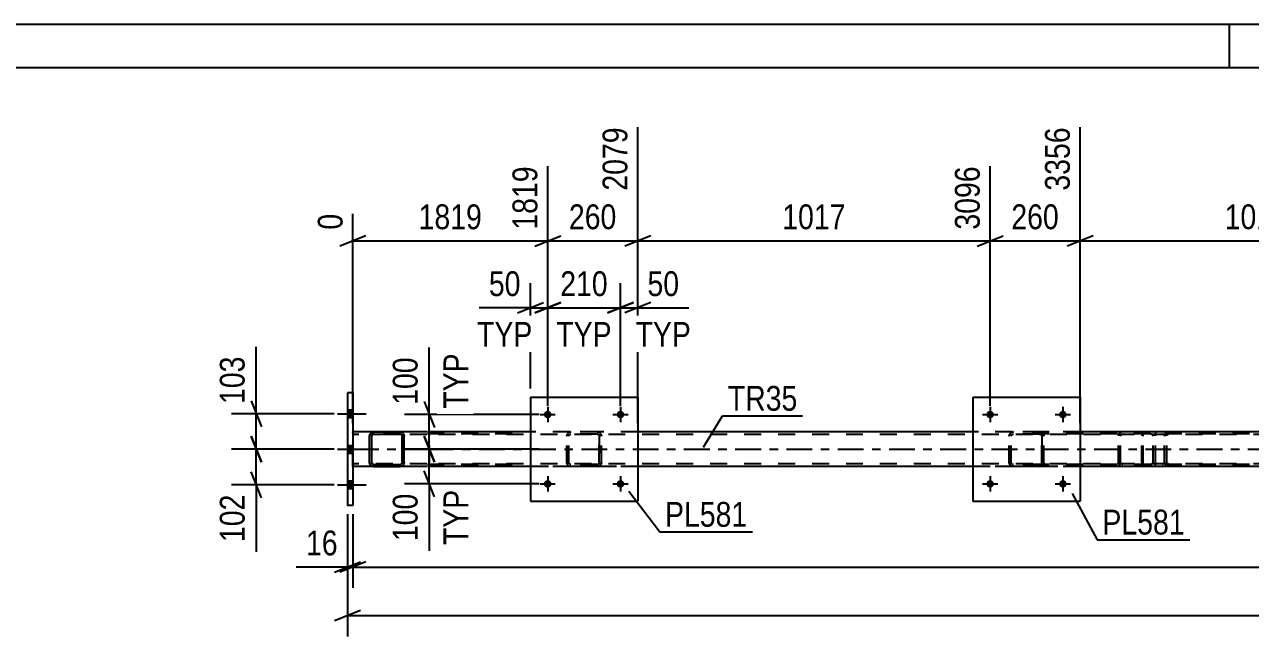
# Model space of a CAD drawing. Header units: millimetres. Extents: x 0 to 841, y 0 to 594.
# Drawn here: x 71.9 to 213.4, y 523.4 to 594 of the extents above; entities that cross this region are included whole.
import ezdxf

# ---------------------------------------------------------------- set-up
doc = ezdxf.new("R2010")
doc.units = ezdxf.units.MM
doc.linetypes.add('DXK_LINE_DOT2', pattern=[3.9198, 1.9599, -1.9599])
doc.linetypes.add('DXK_LINE_DOT3', pattern=[5.9187, 2.979, -0.9799, 0.9799, -0.9799])
doc.styles.add('Arial Narrow', font='ARIALN.TTF', dxfattribs={"height": 0.2})

# ---------------------------------------------------------------- blocks, each defined once
blk = doc.blocks.new('Unknown-247343161-1137')
at = {"color": 5, "linetype": 'Continuous'}
for p, q in [((841, 594), (0, 594)), ((211, 589), (211, 594)), ((836, 589), (5, 589))]:
    blk.add_line(p, q, dxfattribs=at)
blk = doc.blocks.new('Part-247343161-26466 - 2302')
at = {"color": 2, "linetype": 'Continuous'}
for p, q in [((118.32, 546.99), (109.8, 546.99)), ((130.28, 546.99), (118.42, 546.99)), ((181.36, 546.99), (142.68, 546.99)), ((232.44, 546.99), (193.76, 546.99)), ((112.2, 542.99), (109.8, 542.99)), ((118.32, 542.99), (115.25, 542.99)), ((130.28, 542.99), (118.42, 542.99)), ((181.36, 542.99), (142.68, 542.99)), ((232.44, 542.99), (193.76, 542.99))]:
    blk.add_line(p, q, dxfattribs=at)
at = {"color": 7, "linetype": 'DXK_LINE_DOT2'}
for p, q in [((109.8, 542.99), (109.8, 546.99)), ((118.32, 546.67), (109.8, 546.67)), ((780.17, 546.67), (118.42, 546.67)), ((142.68, 546.99), (130.28, 546.99)), ((193.76, 546.99), (181.36, 546.99)), ((118.32, 543.31), (109.8, 543.31)), ((115.25, 542.99), (112.2, 542.99)), ((780.17, 543.31), (118.42, 543.31)), ((755.64, 542.99), (118.42, 542.99)), ((142.68, 542.99), (130.28, 542.99)), ((193.76, 542.99), (181.36, 542.99))]:
    blk.add_line(p, q, dxfattribs=at)
at = {"color": 7, "linetype": 'DXK_LINE_DOT3'}
for p, q in [((109.8, 544.99), (118.32, 544.99)), ((118.42, 544.99), (780.17, 544.99))]:
    blk.add_line(p, q, dxfattribs=at)
blk = doc.blocks.new('Part-247343161-26347 - 2302')
at = {"color": 7, "linetype": 'DXK_LINE_DOT2'}
for p, q in [((128.18, 546.99), (118.42, 546.99)), ((128.18, 546.75), (118.42, 546.75)), ((118.59, 546.64), (118.58, 546.69)), ((118.62, 546.51), (118.59, 546.64)), ((118.62, 543.47), (118.62, 546.51)), ((128.18, 543.23), (118.42, 543.23)), ((128.18, 542.99), (118.42, 542.99)), ((118.58, 543.28), (118.6, 543.38)), ((118.6, 543.38), (118.62, 543.47))]:
    blk.add_line(p, q, dxfattribs=at)
blk = doc.blocks.new('Part-247343161-26348 - 2302')
at = {"color": 7, "linetype": 'DXK_LINE_DOT2'}
for p, q in [((201.93, 546.99), (186.94, 546.99)), ((201.93, 546.75), (186.94, 546.75)), ((198.21, 546.64), (198.18, 546.51)), ((198.18, 543.47), (198.18, 546.51)), ((198.22, 546.69), (198.21, 546.64)), ((198.43, 546.51), (198.45, 546.6)), ((198.43, 543.47), (198.43, 546.51)), ((198.45, 546.6), (198.51, 546.68)), ((198.69, 546.99), (198.49, 546.95)), ((198.51, 546.68), (198.59, 546.73)), ((198.59, 546.73), (198.69, 546.75)), ((202.12, 546.95), (201.93, 546.99)), ((201.93, 546.75), (202.02, 546.73)), ((202.02, 546.73), (202.11, 546.68)), ((202.11, 546.68), (202.16, 546.6)), ((202.16, 546.6), (202.18, 546.51)), ((202.18, 543.47), (202.18, 546.51)), ((202.41, 546.64), (202.4, 546.69)), ((202.44, 546.51), (202.41, 546.64)), ((202.44, 543.47), (202.44, 546.51)), ((201.93, 543.23), (186.94, 543.23)), ((201.93, 542.99), (186.94, 542.99)), ((198.18, 543.47), (198.2, 543.38)), ((198.2, 543.38), (198.22, 543.28)), ((198.45, 543.4), (198.43, 543.47)), ((198.45, 543.37), (198.45, 543.4)), ((198.51, 543.3), (198.45, 543.37)), ((198.49, 543.02), (198.69, 542.99)), ((198.59, 543.24), (198.51, 543.3)), ((198.69, 543.23), (198.59, 543.24)), ((202.02, 543.24), (201.93, 543.23)), ((201.93, 542.99), (202.12, 543.02)), ((202.11, 543.3), (202.02, 543.24)), ((202.16, 543.37), (202.11, 543.3)), ((202.16, 543.37), (202.17, 543.4)), ((202.17, 543.4), (202.18, 543.47)), ((202.4, 543.28), (202.42, 543.38)), ((202.42, 543.38), (202.44, 543.47))]:
    blk.add_line(p, q, dxfattribs=at)
for centre, start, end in [((198.67, 546.49), 110.7583, 155.68), ((198.67, 543.49), 204.32, 249.2417)]:
    blk.add_arc(centre, 0.496, start, end, dxfattribs=at)
blk = doc.blocks.new('Part-247343161-26356 - 2302')
at = {"color": 7, "linetype": 'DXK_LINE_DOT2'}
for p, q in [((200.91, 546.69), (200.89, 546.51)), ((200.89, 543.47), (200.89, 546.51)), ((200.97, 546.85), (200.91, 546.69)), ((201.06, 546.95), (200.97, 546.85)), ((201.02, 546.51), (201.03, 546.6)), ((201.02, 543.47), (201.02, 546.51)), ((201.03, 546.6), (201.06, 546.68)), ((201.16, 546.99), (201.06, 546.95)), ((201.06, 546.68), (201.11, 546.73)), ((201.11, 546.73), (201.16, 546.75)), ((213.32, 546.99), (201.16, 546.99)), ((213.32, 546.75), (201.16, 546.75)), ((202.44, 546.99), (202.44, 546.75)), ((203.44, 546.95), (203.25, 546.99)), ((203.25, 546.75), (203.35, 546.73)), ((203.35, 546.73), (203.43, 546.68)), ((203.43, 546.68), (203.48, 546.6)), ((203.48, 546.6), (203.5, 546.51)), ((203.5, 543.47), (203.5, 546.51)), ((203.73, 546.64), (203.72, 546.69)), ((203.75, 546.51), (203.73, 546.64)), ((203.75, 543.47), (203.75, 546.51)), ((200.89, 543.47), (200.91, 543.28)), ((200.91, 543.28), (200.97, 543.13)), ((200.97, 543.13), (201.06, 543.02)), ((201.03, 543.37), (201.02, 543.47)), ((201.06, 543.3), (201.03, 543.37)), ((201.11, 543.24), (201.06, 543.3)), ((201.06, 543.02), (201.16, 542.99)), ((201.16, 543.23), (201.11, 543.24)), ((213.32, 543.23), (201.16, 543.23)), ((213.32, 542.99), (201.16, 542.99)), ((202.44, 542.99), (202.44, 543.23)), ((203.35, 543.24), (203.25, 543.23)), ((203.25, 542.99), (203.44, 543.02)), ((203.43, 543.3), (203.35, 543.24)), ((203.48, 543.37), (203.43, 543.3)), ((203.48, 543.37), (203.49, 543.4)), ((203.49, 543.4), (203.5, 543.47)), ((203.72, 543.28), (203.74, 543.38)), ((203.74, 543.38), (203.75, 543.47))]:
    blk.add_line(p, q, dxfattribs=at)
blk = doc.blocks.new('Part-247343161-26365 - 2302')
at = {"color": 2, "linetype": 'Continuous'}
for p, q in [((109.8, 551.49), (109.16, 551.49)), ((109.16, 551.49), (109.16, 538.49)), ((109.8, 551.49), (109.8, 538.49)), ((109.8, 538.49), (109.16, 538.49))]:
    blk.add_line(p, q, dxfattribs=at)
blk = doc.blocks.new('Part-247343161-26454 - 2302')
at = {"color": 7, "linetype": 'DXK_LINE_DOT2'}
for p, q in [((185.56, 546.5), (185.59, 546.69)), ((185.59, 546.69), (185.56, 546.5)), ((185.56, 543.46), (185.56, 546.5)), ((185.56, 543.46), (185.56, 546.5)), ((185.8, 546.5), (185.81, 546.6)), ((185.8, 543.46), (185.8, 546.5)), ((185.8, 543.46), (185.8, 546.5)), ((185.81, 546.6), (185.87, 546.67)), ((185.85, 546.95), (186.04, 546.98)), ((186.04, 546.98), (185.85, 546.95)), ((185.87, 546.67), (185.94, 546.73)), ((185.94, 546.73), (186.04, 546.74)), ((189.08, 546.98), (186.04, 546.98)), ((189.08, 546.74), (186.04, 546.74)), ((189.08, 546.98), (189.26, 546.95)), ((189.26, 546.95), (189.08, 546.98)), ((189.08, 546.74), (189.17, 546.73)), ((189.17, 546.73), (189.25, 546.67)), ((189.25, 546.67), (189.3, 546.6)), ((189.3, 546.6), (189.32, 546.5)), ((189.32, 543.46), (189.32, 546.5)), ((189.32, 546.5), (189.32, 543.46)), ((189.52, 546.69), (189.56, 546.5)), ((189.56, 546.5), (189.52, 546.69)), ((189.56, 543.46), (189.56, 546.5)), ((189.56, 543.46), (189.56, 546.5)), ((185.59, 543.28), (185.56, 543.46)), ((185.56, 543.46), (185.59, 543.28)), ((185.81, 543.37), (185.8, 543.46)), ((185.87, 543.3), (185.81, 543.37)), ((186.04, 542.98), (185.85, 543.02)), ((185.85, 543.02), (186.04, 542.98)), ((185.94, 543.24), (185.87, 543.3)), ((186.04, 543.22), (185.94, 543.24)), ((189.08, 543.22), (186.04, 543.22)), ((189.08, 542.98), (186.04, 542.98)), ((189.17, 543.24), (189.08, 543.22)), ((189.26, 543.02), (189.08, 542.98)), ((189.08, 542.98), (189.26, 543.02)), ((189.25, 543.3), (189.17, 543.24)), ((189.3, 543.37), (189.25, 543.3)), ((189.32, 543.46), (189.3, 543.37)), ((189.56, 543.46), (189.52, 543.28)), ((189.52, 543.28), (189.56, 543.46))]:
    blk.add_line(p, q, dxfattribs=at)
at = {"color": 7, "linetype": 'DXK_LINE_DOT3'}
blk.add_line((187.56, 544.98), (187.56, 544.98), dxfattribs=at)
at = {"color": 7, "linetype": 'DXK_LINE_DOT2'}
for centre, start, end in [((186.04, 546.5), 112.5, 157.5), ((186.04, 546.5), 112.5, 157.5), ((189.08, 546.5), 22.5, 67.5), ((189.08, 546.5), 22.5, 67.5), ((186.04, 543.46), 202.5, 247.5), ((186.04, 543.46), 202.5, 247.5), ((189.08, 543.46), 292.5, 337.5), ((189.08, 543.46), 292.5, 337.5)]:
    blk.add_arc(centre, 0.48, start, end, dxfattribs=at)
blk = doc.blocks.new('Part-247343161-26455 - 2302')
at = {"color": 2, "linetype": 'Continuous'}
for p, q in [((181.36, 550.98), (181.36, 538.98)), ((181.36, 550.98), (193.76, 550.98)), ((193.76, 550.98), (193.76, 538.98)), ((181.36, 538.98), (193.76, 538.98))]:
    blk.add_line(p, q, dxfattribs=at)
blk = doc.blocks.new('Part-247343161-26456 - 2302')
at = {"color": 7, "linetype": 'DXK_LINE_DOT2'}
for p, q in [((134.48, 546.5), (134.51, 546.69)), ((134.51, 546.69), (134.48, 546.5)), ((134.48, 543.46), (134.48, 546.5)), ((134.48, 543.46), (134.48, 546.5)), ((134.72, 546.5), (134.73, 546.6)), ((134.72, 543.46), (134.72, 546.5)), ((134.72, 543.46), (134.72, 546.5)), ((134.73, 546.6), (134.79, 546.67)), ((134.77, 546.95), (134.96, 546.98)), ((134.96, 546.98), (134.77, 546.95)), ((134.79, 546.67), (134.86, 546.73)), ((134.86, 546.73), (134.96, 546.74)), ((138, 546.98), (134.96, 546.98)), ((138, 546.74), (134.96, 546.74)), ((138, 546.98), (138.18, 546.95)), ((138.18, 546.95), (138, 546.98)), ((138, 546.74), (138.09, 546.73)), ((138.09, 546.73), (138.17, 546.67)), ((138.17, 546.67), (138.22, 546.6)), ((138.22, 546.6), (138.24, 546.5)), ((138.24, 543.46), (138.24, 546.5)), ((138.24, 546.5), (138.24, 543.46)), ((138.44, 546.69), (138.48, 546.5)), ((138.48, 546.5), (138.44, 546.69)), ((138.48, 543.46), (138.48, 546.5)), ((138.48, 543.46), (138.48, 546.5)), ((134.51, 543.28), (134.48, 543.46)), ((134.48, 543.46), (134.51, 543.28)), ((134.73, 543.37), (134.72, 543.46)), ((134.79, 543.3), (134.73, 543.37)), ((134.96, 542.98), (134.77, 543.02)), ((134.77, 543.02), (134.96, 542.98)), ((134.86, 543.24), (134.79, 543.3)), ((134.96, 543.22), (134.86, 543.24)), ((138, 543.22), (134.96, 543.22)), ((138, 542.98), (134.96, 542.98)), ((138.09, 543.24), (138, 543.22)), ((138.18, 543.02), (138, 542.98)), ((138, 542.98), (138.18, 543.02)), ((138.17, 543.3), (138.09, 543.24)), ((138.22, 543.37), (138.17, 543.3)), ((138.24, 543.46), (138.22, 543.37)), ((138.48, 543.46), (138.44, 543.28)), ((138.44, 543.28), (138.48, 543.46))]:
    blk.add_line(p, q, dxfattribs=at)
at = {"color": 7, "linetype": 'DXK_LINE_DOT3'}
blk.add_line((136.48, 544.98), (136.48, 544.98), dxfattribs=at)
at = {"color": 7, "linetype": 'DXK_LINE_DOT2'}
for centre, start, end in [((134.96, 546.5), 112.5, 157.5), ((134.96, 546.5), 112.5, 157.5), ((138, 546.5), 22.5, 67.5), ((138, 546.5), 22.5, 67.5), ((134.96, 543.46), 202.5, 247.5), ((134.96, 543.46), 202.5, 247.5), ((138, 543.46), 292.5, 337.5), ((138, 543.46), 292.5, 337.5)]:
    blk.add_arc(centre, 0.48, start, end, dxfattribs=at)
blk = doc.blocks.new('Part-247343161-26457 - 2302')
at = {"color": 2, "linetype": 'Continuous'}
for p, q in [((130.28, 550.98), (130.28, 538.98)), ((130.28, 550.98), (142.68, 550.98)), ((142.68, 550.98), (142.68, 538.98)), ((130.28, 538.98), (142.68, 538.98))]:
    blk.add_line(p, q, dxfattribs=at)
blk = doc.blocks.new('Part-247343161-26467 - 2302')
at = {"color": 2, "linetype": 'Continuous'}
for p, q in [((111.76, 546.69), (111.72, 546.5)), ((111.72, 543.46), (111.72, 546.5)), ((111.98, 546.6), (111.96, 546.5)), ((111.96, 543.46), (111.96, 546.5)), ((112.03, 546.67), (111.98, 546.6)), ((112.2, 546.98), (112.02, 546.95)), ((112.03, 546.67), (112.11, 546.73)), ((112.11, 546.73), (112.2, 546.74)), ((112.2, 546.98), (115.24, 546.98)), ((112.2, 546.98), (112.2, 546.98)), ((112.2, 546.74), (115.24, 546.74)), ((112.2, 546.74), (112.2, 546.74)), ((115.24, 546.98), (115.24, 546.98)), ((115.43, 546.95), (115.24, 546.98)), ((115.24, 546.74), (115.24, 546.74)), ((115.24, 546.74), (115.34, 546.73)), ((115.34, 546.73), (115.41, 546.67)), ((115.41, 546.67), (115.47, 546.6)), ((115.47, 546.6), (115.48, 546.5)), ((115.48, 543.46), (115.48, 546.5)), ((115.72, 546.5), (115.69, 546.69)), ((115.72, 543.46), (115.72, 546.5)), ((111.72, 543.46), (111.76, 543.28)), ((111.96, 543.46), (111.98, 543.37)), ((111.98, 543.37), (112.03, 543.3)), ((112.02, 543.02), (112.2, 542.98)), ((112.11, 543.24), (112.03, 543.3)), ((112.2, 543.22), (112.11, 543.24)), ((112.2, 543.22), (115.24, 543.22)), ((112.2, 543.22), (112.2, 543.22)), ((112.2, 542.98), (115.24, 542.98)), ((112.2, 542.98), (112.2, 542.98)), ((115.34, 543.24), (115.24, 543.22)), ((115.24, 543.22), (115.24, 543.22)), ((115.24, 542.98), (115.43, 543.02)), ((115.24, 542.98), (115.24, 542.98)), ((115.41, 543.3), (115.34, 543.24)), ((115.47, 543.37), (115.41, 543.3)), ((115.48, 543.46), (115.47, 543.37)), ((115.69, 543.28), (115.72, 543.46))]:
    blk.add_line(p, q, dxfattribs=at)
at = {"color": 7, "linetype": 'DXK_LINE_DOT2'}
for p, q in [((111.72, 546.5), (111.76, 546.69)), ((111.98, 546.6), (111.98, 546.6)), ((112.02, 546.95), (112.2, 546.98)), ((112.11, 546.73), (112.03, 546.67)), ((112.03, 546.67), (112.03, 546.67)), ((112.2, 546.74), (112.11, 546.73)), ((112.2, 546.98), (115.24, 546.98)), ((115.24, 546.74), (112.2, 546.74)), ((115.24, 546.98), (115.43, 546.95)), ((115.34, 546.73), (115.24, 546.74)), ((115.34, 546.73), (115.34, 546.73)), ((115.41, 546.67), (115.41, 546.67)), ((115.41, 546.67), (115.41, 546.67)), ((115.47, 546.6), (115.47, 546.6)), ((115.47, 546.6), (115.47, 546.6)), ((115.69, 546.69), (115.72, 546.5)), ((111.76, 543.28), (111.72, 543.46)), ((111.96, 543.46), (111.96, 543.46)), ((112.2, 542.98), (112.02, 543.02)), ((112.11, 543.24), (112.2, 543.22)), ((112.2, 543.22), (115.24, 543.22)), ((112.2, 542.98), (115.24, 542.98)), ((115.24, 543.22), (115.34, 543.24)), ((115.43, 543.02), (115.24, 542.98)), ((115.34, 543.24), (115.41, 543.3)), ((115.48, 543.46), (115.48, 543.46)), ((115.72, 543.46), (115.69, 543.28))]:
    blk.add_line(p, q, dxfattribs=at)
at = {"color": 2, "linetype": 'Continuous'}
for centre, start, end in [((112.2, 546.5), 112.5001, 157.5001), ((115.24, 546.5), 22.5001, 67.5001), ((112.2, 543.46), 202.5001, 247.5001), ((115.24, 543.46), 292.5001, 337.5001)]:
    blk.add_arc(centre, 0.48, start, end, dxfattribs=at)
at = {"color": 7, "linetype": 'DXK_LINE_DOT2'}
for centre, start, end in [((112.2, 546.5), 112.5001, 157.5001), ((115.24, 546.5), 22.5001, 67.5001), ((112.2, 543.46), 202.5001, 247.5001), ((115.24, 543.46), 292.5001, 337.5001)]:
    blk.add_arc(centre, 0.48, start, end, dxfattribs=at)
blk = doc.blocks.new('Bolt-247343161-26471 - 2302')
at = {"linetype": 'Continuous'}
for points in [[(109.8, 548.65), (109.8, 549.53), (109.16, 549.53), (109.16, 548.65)], [(109.8, 548.65), (109.8, 549.53), (109.16, 549.53), (109.16, 548.65)], [(109.8, 548.65), (109.8, 549.53), (109.16, 549.53), (109.16, 548.65)], [(109.8, 544.55), (109.8, 545.43), (109.16, 545.43), (109.16, 544.55)], [(109.8, 544.55), (109.8, 545.43), (109.16, 545.43), (109.16, 544.55)], [(109.8, 540.45), (109.8, 541.33), (109.16, 541.33), (109.16, 540.45)], [(109.8, 540.45), (109.8, 541.33), (109.16, 541.33), (109.16, 540.45)], [(109.8, 540.45), (109.8, 541.33), (109.16, 541.33), (109.16, 540.45)]]:
    blk.add_hatch(color=1, dxfattribs=at).paths.add_polyline_path(points)
at = {"color": 1, "linetype": 'Continuous'}
for p, q in [((109.16, 549.53), (109.8, 549.53)), ((109.16, 549.53), (109.8, 549.53)), ((109.16, 549.53), (109.8, 549.53)), ((108, 549.09), (111.32, 549.09)), ((108, 549.09), (111.32, 549.09)), ((108, 549.09), (111.32, 549.09)), ((109.16, 548.65), (109.8, 548.65)), ((109.16, 548.65), (109.8, 548.65)), ((109.16, 548.65), (109.8, 548.65)), ((108, 544.99), (111.32, 544.99)), ((108, 544.99), (111.32, 544.99)), ((109.16, 545.43), (109.8, 545.43)), ((109.16, 545.43), (109.8, 545.43)), ((109.16, 544.55), (109.8, 544.55)), ((109.16, 544.55), (109.8, 544.55)), ((108, 540.89), (111.32, 540.89)), ((108, 540.89), (111.32, 540.89)), ((108, 540.89), (111.32, 540.89)), ((109.16, 541.33), (109.8, 541.33)), ((109.16, 541.33), (109.8, 541.33)), ((109.16, 541.33), (109.8, 541.33)), ((109.16, 540.45), (109.8, 540.45)), ((109.16, 540.45), (109.8, 540.45)), ((109.16, 540.45), (109.8, 540.45))]:
    blk.add_line(p, q, dxfattribs=at)
blk = doc.blocks.new('Bolt-247343161-26500 - 2302')
at = {"linetype": 'Continuous'}
for points in [[(183.8, 540.99, -1), (182.92, 540.99, -1)], [(192.2, 540.99, -1), (191.32, 540.99, -1)]]:
    blk.add_hatch(color=1, dxfattribs=at).paths.add_polyline_path(points)
at = {"color": 1, "linetype": 'Continuous'}
for p, q in [((182.48, 540.99), (184.24, 540.99)), ((183.36, 541.87), (183.36, 540.11)), ((190.88, 540.99), (192.64, 540.99)), ((191.76, 541.87), (191.76, 540.11))]:
    blk.add_line(p, q, dxfattribs=at)
blk = doc.blocks.new('Bolt-247343161-26501 - 2302')
at = {"linetype": 'Continuous'}
for points in [[(183.8, 548.99, -1), (182.92, 548.99, -1)], [(192.2, 548.99, -1), (191.32, 548.99, -1)]]:
    blk.add_hatch(color=1, dxfattribs=at).paths.add_polyline_path(points)
at = {"color": 1, "linetype": 'Continuous'}
for p, q in [((183.36, 549.87), (183.36, 548.11)), ((191.76, 549.87), (191.76, 548.11)), ((182.48, 548.99), (184.24, 548.99)), ((190.88, 548.99), (192.64, 548.99))]:
    blk.add_line(p, q, dxfattribs=at)
blk = doc.blocks.new('Bolt-247343161-26502 - 2302')
at = {"linetype": 'Continuous'}
for points in [[(132.72, 540.99, -1), (131.84, 540.99, -1)], [(141.12, 540.99, -1), (140.24, 540.99, -1)]]:
    blk.add_hatch(color=1, dxfattribs=at).paths.add_polyline_path(points)
at = {"color": 1, "linetype": 'Continuous'}
for p, q in [((131.4, 540.99), (133.16, 540.99)), ((132.28, 541.87), (132.28, 540.11)), ((139.8, 540.99), (141.56, 540.99)), ((140.68, 541.87), (140.68, 540.11))]:
    blk.add_line(p, q, dxfattribs=at)
blk = doc.blocks.new('Bolt-247343161-26503 - 2302')
at = {"linetype": 'Continuous'}
for points in [[(132.72, 548.99, -1), (131.84, 548.99, -1)], [(141.12, 548.99, -1), (140.24, 548.99, -1)]]:
    blk.add_hatch(color=1, dxfattribs=at).paths.add_polyline_path(points)
at = {"color": 1, "linetype": 'Continuous'}
for p, q in [((132.28, 549.87), (132.28, 548.11)), ((140.68, 549.87), (140.68, 548.11)), ((131.4, 548.99), (133.16, 548.99)), ((139.8, 548.99), (141.56, 548.99))]:
    blk.add_line(p, q, dxfattribs=at)
blk = doc.blocks.new('StraightDimension-247343161-41042 - 2302')
at = {"color": 7, "linetype": 'Continuous'}
for p, q in [((142.68, 547.99), (142.68, 582.15)), ((183.36, 549.99), (183.36, 577.65)), ((144.18, 569.63), (141.18, 568.43)), ((142.68, 569.03), (183.36, 569.03)), ((181.86, 568.43), (184.86, 569.63))]:
    blk.add_line(p, q, dxfattribs=at)
at = {"color": 0}
blk.add_wipeout([(167.27, 569.78), (167.27, 573.98), (158.76, 573.98), (158.76, 569.78)], dxfattribs=at)
at = {"color": 3, "style": 'Arial Narrow'}
blk.add_text('1017', height=2.863, dxfattribs=at).set_placement((159.36, 570.38))
at = {"color": 0, "linetype": 'Continuous'}
blk.add_wipeout([(182.76, 578.25), (178.56, 578.25), (178.56, 569.73), (182.76, 569.73)], dxfattribs=at)
at = {"color": 3, "linetype": 'Continuous', "style": 'Arial Narrow'}
blk.add_text('3096', height=2.863, rotation=90.0002, dxfattribs=at).set_placement((182.16, 570.33))
blk = doc.blocks.new('StraightDimension-247343161-2472 - 2302')
at = {"color": 7, "linetype": 'Continuous'}
for p, q in [((109.16, 537.49), (109.16, 523.38)), ((110.66, 526.38), (107.66, 525.18)), ((109.16, 525.78), (780.81, 525.78))]:
    blk.add_line(p, q, dxfattribs=at)
blk = doc.blocks.new('StraightDimension-247343161-30244 - 2302')
at = {"color": 7, "linetype": 'Continuous'}
for p, q in [((109.8, 537.49), (109.8, 528.99)), ((111.3, 531.99), (108.3, 530.79)), ((109.8, 531.39), (780.17, 531.39))]:
    blk.add_line(p, q, dxfattribs=at)
blk = doc.blocks.new('StraightDimension-247343161-30245 - 2302')
at = {"color": 7, "linetype": 'Continuous'}
for p, q in [((109.16, 537.49), (109.16, 528.99)), ((109.8, 537.49), (109.8, 528.99)), ((109.16, 531.39), (103.26, 531.39)), ((109.16, 531.39), (103.26, 531.39)), ((107.66, 530.79), (110.66, 531.99)), ((111.3, 531.99), (108.3, 530.79)), ((109.16, 531.39), (109.8, 531.39))]:
    blk.add_line(p, q, dxfattribs=at)
at = {"color": 0}
blk.add_wipeout([(108.64, 532.14), (108.64, 536.34), (103.78, 536.34), (103.78, 532.14)], dxfattribs=at)
at = {"color": 3, "style": 'Arial Narrow'}
blk.add_text('16', height=2.863, dxfattribs=at).set_placement((104.38, 532.74))
blk = doc.blocks.new('StraightDimension-247343161-41922 - 2302')
at = {"color": 7, "linetype": 'Continuous'}
for p, q in [((98.64, 549.09), (98.64, 556.82)), ((98.64, 549.09), (98.64, 556.82)), ((98.04, 550.59), (99.24, 547.59)), ((107.64, 549.09), (95.79, 549.09)), ((98.64, 544.98), (98.64, 549.09)), ((99.24, 543.48), (98.04, 546.48)), ((107.64, 544.98), (95.79, 544.98))]:
    blk.add_line(p, q, dxfattribs=at)
at = {"color": 0}
blk.add_wipeout([(97.89, 556.3), (93.69, 556.3), (93.69, 549.61), (97.89, 549.61)], dxfattribs=at)
at = {"color": 3, "style": 'Arial Narrow'}
blk.add_text('103', height=2.863, rotation=90.0002, dxfattribs=at).set_placement((97.29, 550.21))
blk = doc.blocks.new('StraightDimension-247343161-41040 - 2302')
at = {"color": 7, "linetype": 'Continuous'}
for p, q in [((193.76, 547.99), (193.76, 582.15)), ((234.44, 549.99), (234.44, 577.65)), ((195.26, 569.63), (192.26, 568.43)), ((193.76, 569.03), (234.44, 569.03)), ((232.94, 568.43), (235.94, 569.63))]:
    blk.add_line(p, q, dxfattribs=at)
at = {"color": 0}
blk.add_wipeout([(218.35, 569.78), (218.35, 573.98), (209.84, 573.98), (209.84, 569.78)], dxfattribs=at)
at = {"color": 3, "style": 'Arial Narrow'}
blk.add_text('1017', height=2.863, dxfattribs=at).set_placement((210.44, 570.38))
at = {"color": 0, "linetype": 'Continuous'}
blk.add_wipeout([(233.84, 578.25), (229.64, 578.25), (229.64, 569.73), (233.84, 569.73)], dxfattribs=at)
at = {"color": 3, "linetype": 'Continuous', "style": 'Arial Narrow'}
blk.add_text('4374', height=2.863, rotation=90.0002, dxfattribs=at).set_placement((233.24, 570.33))
blk = doc.blocks.new('StraightDimension-247343161-41041 - 2302')
at = {"color": 7, "linetype": 'Continuous'}
for p, q in [((193.76, 547.99), (193.76, 582.15)), ((183.36, 549.99), (183.36, 577.65)), ((181.86, 568.43), (184.86, 569.63)), ((183.36, 569.03), (193.76, 569.03)), ((195.26, 569.63), (192.26, 568.43))]:
    blk.add_line(p, q, dxfattribs=at)
at = {"color": 0}
blk.add_wipeout([(191.9, 569.78), (191.9, 573.98), (185.21, 573.98), (185.21, 569.78)], dxfattribs=at)
at = {"color": 3, "style": 'Arial Narrow'}
blk.add_text('260', height=2.863, dxfattribs=at).set_placement((185.81, 570.38))
at = {"color": 0, "linetype": 'Continuous'}
blk.add_wipeout([(193.16, 582.75), (188.96, 582.75), (188.96, 574.23), (193.16, 574.23)], dxfattribs=at)
at = {"color": 3, "linetype": 'Continuous', "style": 'Arial Narrow'}
blk.add_text('3356', height=2.863, rotation=90.0002, dxfattribs=at).set_placement((192.56, 574.83))
blk = doc.blocks.new('StraightDimension-247343161-41043 - 2302')
at = {"color": 7, "linetype": 'Continuous'}
for p, q in [((142.68, 547.99), (142.68, 582.15)), ((132.28, 549.99), (132.28, 577.65)), ((130.78, 568.43), (133.78, 569.63)), ((132.28, 569.03), (142.68, 569.03)), ((144.18, 569.63), (141.18, 568.43))]:
    blk.add_line(p, q, dxfattribs=at)
at = {"color": 0}
blk.add_wipeout([(140.82, 569.78), (140.82, 573.98), (134.13, 573.98), (134.13, 569.78)], dxfattribs=at)
at = {"color": 3, "style": 'Arial Narrow'}
blk.add_text('260', height=2.863, dxfattribs=at).set_placement((134.73, 570.38))
at = {"color": 0, "linetype": 'Continuous'}
blk.add_wipeout([(142.08, 582.75), (137.88, 582.75), (137.88, 574.23), (142.08, 574.23)], dxfattribs=at)
at = {"color": 3, "linetype": 'Continuous', "style": 'Arial Narrow'}
blk.add_text('2079', height=2.863, rotation=90.0002, dxfattribs=at).set_placement((141.48, 574.83))
blk = doc.blocks.new('StraightDimension-247343161-41044 - 2302')
at = {"color": 7, "linetype": 'Continuous'}
for p, q in [((132.28, 549.99), (132.28, 577.65)), ((109.8, 547.99), (109.8, 572.16)), ((111.3, 569.63), (108.3, 568.43)), ((109.8, 569.03), (132.28, 569.03)), ((130.78, 568.43), (133.78, 569.63))]:
    blk.add_line(p, q, dxfattribs=at)
at = {"color": 0}
blk.add_wipeout([(125.29, 569.78), (125.29, 573.98), (116.78, 573.98), (116.78, 569.78)], dxfattribs=at)
at = {"color": 3, "style": 'Arial Narrow'}
blk.add_text('1819', height=2.863, dxfattribs=at).set_placement((117.38, 570.38))
at = {"color": 0, "linetype": 'Continuous'}
for points in [[(131.68, 578.25), (127.48, 578.25), (127.48, 569.73), (131.68, 569.73)], [(109.2, 572.76), (105, 572.76), (105, 569.73), (109.2, 569.73)]]:
    blk.add_wipeout(points, dxfattribs=at)
at = {"color": 3, "linetype": 'Continuous', "style": 'Arial Narrow'}
for s, height, p in [('1819', 2.863, (131.08, 570.33)), ('0', 2.86, (108.6, 570.33))]:
    blk.add_text(s, height=height, rotation=90.0002, dxfattribs=at).set_placement(p)
blk = doc.blocks.new('StraightDimension-247343161-41719 - 2302')
at = {"color": 7, "linetype": 'Continuous'}
for p, q in [((140.68, 549.99), (140.68, 564.16)), ((142.68, 551.98), (142.68, 564.16)), ((139.18, 560.71), (142.18, 561.91)), ((140.68, 561.31), (142.68, 561.31)), ((144.18, 561.91), (141.18, 560.71)), ((142.68, 561.31), (148.58, 561.31)), ((142.68, 561.31), (148.58, 561.31))]:
    blk.add_line(p, q, dxfattribs=at)
at = {"color": 0}
blk.add_wipeout([(148.06, 562.06), (148.06, 566.26), (143.2, 566.26), (143.2, 562.06)], dxfattribs=at)
at = {"color": 0, "linetype": 'Continuous'}
blk.add_wipeout([(149.42, 556.21), (149.42, 560.41), (141.83, 560.41), (141.83, 556.21)], dxfattribs=at)
at = {"color": 3, "style": 'Arial Narrow'}
blk.add_text('50', height=2.863, dxfattribs=at).set_placement((143.8, 562.66))
at = {"color": 3, "linetype": 'Continuous', "style": 'Arial Narrow'}
blk.add_text('TYP', height=2.863, dxfattribs=at).set_placement((142.43, 556.81))
blk = doc.blocks.new('StraightDimension-247343161-41720 - 2302')
at = {"color": 7, "linetype": 'Continuous'}
for p, q in [((132.28, 549.99), (132.28, 564.16)), ((140.68, 549.99), (140.68, 564.16)), ((130.78, 560.71), (133.78, 561.91)), ((132.28, 561.31), (140.68, 561.31)), ((142.18, 561.91), (139.18, 560.71))]:
    blk.add_line(p, q, dxfattribs=at)
at = {"color": 0}
blk.add_wipeout([(139.82, 562.06), (139.82, 566.26), (133.13, 566.26), (133.13, 562.06)], dxfattribs=at)
at = {"color": 0, "linetype": 'Continuous'}
blk.add_wipeout([(140.27, 556.21), (140.27, 560.41), (132.68, 560.41), (132.68, 556.21)], dxfattribs=at)
at = {"color": 3, "style": 'Arial Narrow'}
blk.add_text('210', height=2.863, dxfattribs=at).set_placement((133.73, 562.66))
at = {"color": 3, "linetype": 'Continuous', "style": 'Arial Narrow'}
blk.add_text('TYP', height=2.863, dxfattribs=at).set_placement((133.28, 556.81))
blk = doc.blocks.new('StraightDimension-247343161-41721 - 2302')
at = {"color": 7, "linetype": 'Continuous'}
for p, q in [((130.28, 551.98), (130.28, 564.16)), ((132.28, 549.99), (132.28, 564.16)), ((130.28, 561.31), (124.37, 561.31)), ((130.28, 561.31), (124.37, 561.31)), ((128.78, 560.71), (131.78, 561.91)), ((130.28, 561.31), (132.28, 561.31)), ((133.78, 561.91), (130.78, 560.71))]:
    blk.add_line(p, q, dxfattribs=at)
at = {"color": 0}
blk.add_wipeout([(129.75, 562.06), (129.75, 566.26), (124.89, 566.26), (124.89, 562.06)], dxfattribs=at)
at = {"color": 0, "linetype": 'Continuous'}
blk.add_wipeout([(131.12, 556.21), (131.12, 560.41), (123.53, 560.41), (123.53, 556.21)], dxfattribs=at)
at = {"color": 3, "style": 'Arial Narrow'}
blk.add_text('50', height=2.863, dxfattribs=at).set_placement((125.49, 562.66))
at = {"color": 3, "linetype": 'Continuous', "style": 'Arial Narrow'}
blk.add_text('TYP', height=2.863, dxfattribs=at).set_placement((124.13, 556.81))
blk = doc.blocks.new('StraightDimension-247343161-41762 - 2302')
at = {"color": 7, "linetype": 'Continuous'}
for p, q in [((118.61, 548.99), (118.61, 556.72)), ((118.61, 548.99), (118.61, 556.72)), ((118.01, 550.49), (119.21, 547.49)), ((131.28, 548.99), (115.76, 548.99)), ((118.61, 544.98), (118.61, 548.99)), ((119.21, 543.48), (118.01, 546.48)), ((131.28, 544.98), (115.76, 544.98))]:
    blk.add_line(p, q, dxfattribs=at)
at = {"color": 0, "linetype": 'Continuous'}
blk.add_wipeout([(123.71, 556.65), (119.51, 556.65), (119.51, 549.06), (123.71, 549.06)], dxfattribs=at)
at = {"color": 0}
blk.add_wipeout([(117.86, 556.19), (113.66, 556.19), (113.66, 549.51), (117.86, 549.51)], dxfattribs=at)
at = {"color": 3, "style": 'Arial Narrow'}
blk.add_text('100', height=2.863, rotation=90.0002, dxfattribs=at).set_placement((117.26, 550.11))
at = {"color": 3, "linetype": 'Continuous', "style": 'Arial Narrow'}
blk.add_text('TYP', height=2.863, rotation=90.0002, dxfattribs=at).set_placement((123.11, 549.66))
blk = doc.blocks.new('StraightDimension-247343161-41763 - 2302')
at = {"color": 7, "linetype": 'Continuous'}
for p, q in [((118.01, 546.48), (119.21, 543.48)), ((131.28, 544.98), (115.76, 544.98)), ((118.61, 540.99), (118.61, 544.98)), ((119.21, 539.49), (118.01, 542.49)), ((131.28, 540.99), (115.76, 540.99)), ((118.61, 540.99), (118.61, 533.25)), ((118.61, 540.99), (118.61, 533.25))]:
    blk.add_line(p, q, dxfattribs=at)
at = {"color": 0, "linetype": 'Continuous'}
blk.add_wipeout([(123.71, 540.91), (119.51, 540.91), (119.51, 533.32), (123.71, 533.32)], dxfattribs=at)
at = {"color": 0}
blk.add_wipeout([(117.86, 540.46), (113.66, 540.46), (113.66, 533.78), (117.86, 533.78)], dxfattribs=at)
at = {"color": 3, "style": 'Arial Narrow'}
blk.add_text('100', height=2.863, rotation=90.0002, dxfattribs=at).set_placement((117.26, 534.38))
at = {"color": 3, "linetype": 'Continuous', "style": 'Arial Narrow'}
blk.add_text('TYP', height=2.863, rotation=90.0002, dxfattribs=at).set_placement((123.11, 533.92))
blk = doc.blocks.new('StraightDimension-247343161-41923 - 2302')
at = {"color": 7, "linetype": 'Continuous'}
for p, q in [((98.04, 546.48), (99.24, 543.48)), ((107.64, 544.98), (95.79, 544.98)), ((98.64, 540.89), (98.64, 544.98)), ((99.24, 539.39), (98.04, 542.39)), ((107.64, 540.89), (95.79, 540.89)), ((98.64, 540.89), (98.64, 533.15)), ((98.64, 540.89), (98.64, 533.15))]:
    blk.add_line(p, q, dxfattribs=at)
at = {"color": 0}
blk.add_wipeout([(97.89, 540.36), (93.69, 540.36), (93.69, 533.68), (97.89, 533.68)], dxfattribs=at)
at = {"color": 3, "style": 'Arial Narrow'}
blk.add_text('102', height=2.863, rotation=90.0002, dxfattribs=at).set_placement((97.29, 534.28))
blk = doc.blocks.new('Mark-247343161-42044 - 2302')
at = {"color": 0}
blk.add_wipeout([(205.83, 535.14), (205.83, 538.14), (196.33, 538.14), (196.33, 535.14)], dxfattribs=at)
blk.add_wipeout([(205.83, 535.14), (205.83, 538.14), (196.33, 538.14), (196.33, 535.14)], dxfattribs=at)
at = {"color": 30, "linetype": 'Continuous'}
for p, q in [((192.83, 539.87), (195.73, 534.54)), ((195.73, 534.54), (206.43, 534.54))]:
    blk.add_line(p, q, dxfattribs=at)
at = {"color": 3, "style": 'Arial Narrow'}
blk.add_text('PL581', height=2.863, dxfattribs=at).set_placement((196.33, 535.14))
blk = doc.blocks.new('Mark-247343161-33298 - 2302')
at = {"color": 0}
blk.add_wipeout([(161.11, 549.43), (161.11, 552.43), (153.08, 552.43), (153.08, 549.43)], dxfattribs=at)
blk.add_wipeout([(161.11, 549.43), (161.11, 552.43), (153.08, 552.43), (153.08, 549.43)], dxfattribs=at)
at = {"color": 30, "linetype": 'Continuous'}
for p, q in [((150.28, 545.24), (152.48, 548.83)), ((152.48, 548.83), (161.71, 548.83))]:
    blk.add_line(p, q, dxfattribs=at)
at = {"color": 3, "style": 'Arial Narrow'}
blk.add_text('TR35', height=2.863, dxfattribs=at).set_placement((153.08, 549.43))
blk = doc.blocks.new('Mark-247343161-42047 - 2302')
at = {"color": 0}
blk.add_wipeout([(155.33, 536.04), (155.33, 539.04), (145.83, 539.04), (145.83, 536.04)], dxfattribs=at)
blk.add_wipeout([(155.33, 536.04), (155.33, 539.04), (145.83, 539.04), (145.83, 536.04)], dxfattribs=at)
at = {"color": 30, "linetype": 'Continuous'}
for p, q in [((141.65, 540.16), (145.23, 535.44)), ((145.23, 535.44), (155.93, 535.44))]:
    blk.add_line(p, q, dxfattribs=at)
at = {"color": 3, "style": 'Arial Narrow'}
blk.add_text('PL581', height=2.863, dxfattribs=at).set_placement((145.83, 536.04))

msp = doc.modelspace()

# ---------------------------------------------------------------- block references
for name in ['Unknown-247343161-1137', 'Part-247343161-26365 - 2302', 'Part-247343161-26457 - 2302', 'Part-247343161-26455 - 2302', 'Bolt-247343161-26471 - 2302', 'Bolt-247343161-26503 - 2302', 'Bolt-247343161-26501 - 2302', 'Part-247343161-26466 - 2302', 'Part-247343161-26467 - 2302', 'Part-247343161-26347 - 2302', 'Part-247343161-26456 - 2302', 'Part-247343161-26454 - 2302', 'Part-247343161-26348 - 2302', 'Part-247343161-26356 - 2302', 'Bolt-247343161-26502 - 2302', 'Bolt-247343161-26500 - 2302']:
    msp.add_blockref(name, (0, 0))

# ---------------------------------------------------------------- next in the draw order: block references
for name in ['StraightDimension-247343161-41042 - 2302', 'StraightDimension-247343161-41040 - 2302', 'StraightDimension-247343161-41922 - 2302', 'StraightDimension-247343161-2472 - 2302']:
    msp.add_blockref(name, (0, 0))

# ---------------------------------------------------------------- next in the draw order: block references
for name in ['StraightDimension-247343161-41043 - 2302', 'StraightDimension-247343161-41041 - 2302', 'Mark-247343161-33298 - 2302', 'StraightDimension-247343161-30244 - 2302']:
    msp.add_blockref(name, (0, 0))

# ---------------------------------------------------------------- next in the draw order: block references
for name in ['StraightDimension-247343161-41044 - 2302', 'StraightDimension-247343161-41719 - 2302', 'Mark-247343161-42047 - 2302', 'Mark-247343161-42044 - 2302', 'StraightDimension-247343161-30245 - 2302']:
    msp.add_blockref(name, (0, 0))

# ---------------------------------------------------------------- next in the draw order: block references
for name in ['StraightDimension-247343161-41720 - 2302', 'StraightDimension-247343161-41923 - 2302']:
    msp.add_blockref(name, (0, 0))

# ---------------------------------------------------------------- next in the draw order: block references
msp.add_blockref('StraightDimension-247343161-41721 - 2302', (0, 0))

# ---------------------------------------------------------------- next in the draw order: block references
msp.add_blockref('StraightDimension-247343161-41762 - 2302', (0, 0))

# ---------------------------------------------------------------- next in the draw order: block references
msp.add_blockref('StraightDimension-247343161-41763 - 2302', (0, 0))

doc.saveas('drawing.dxf')
